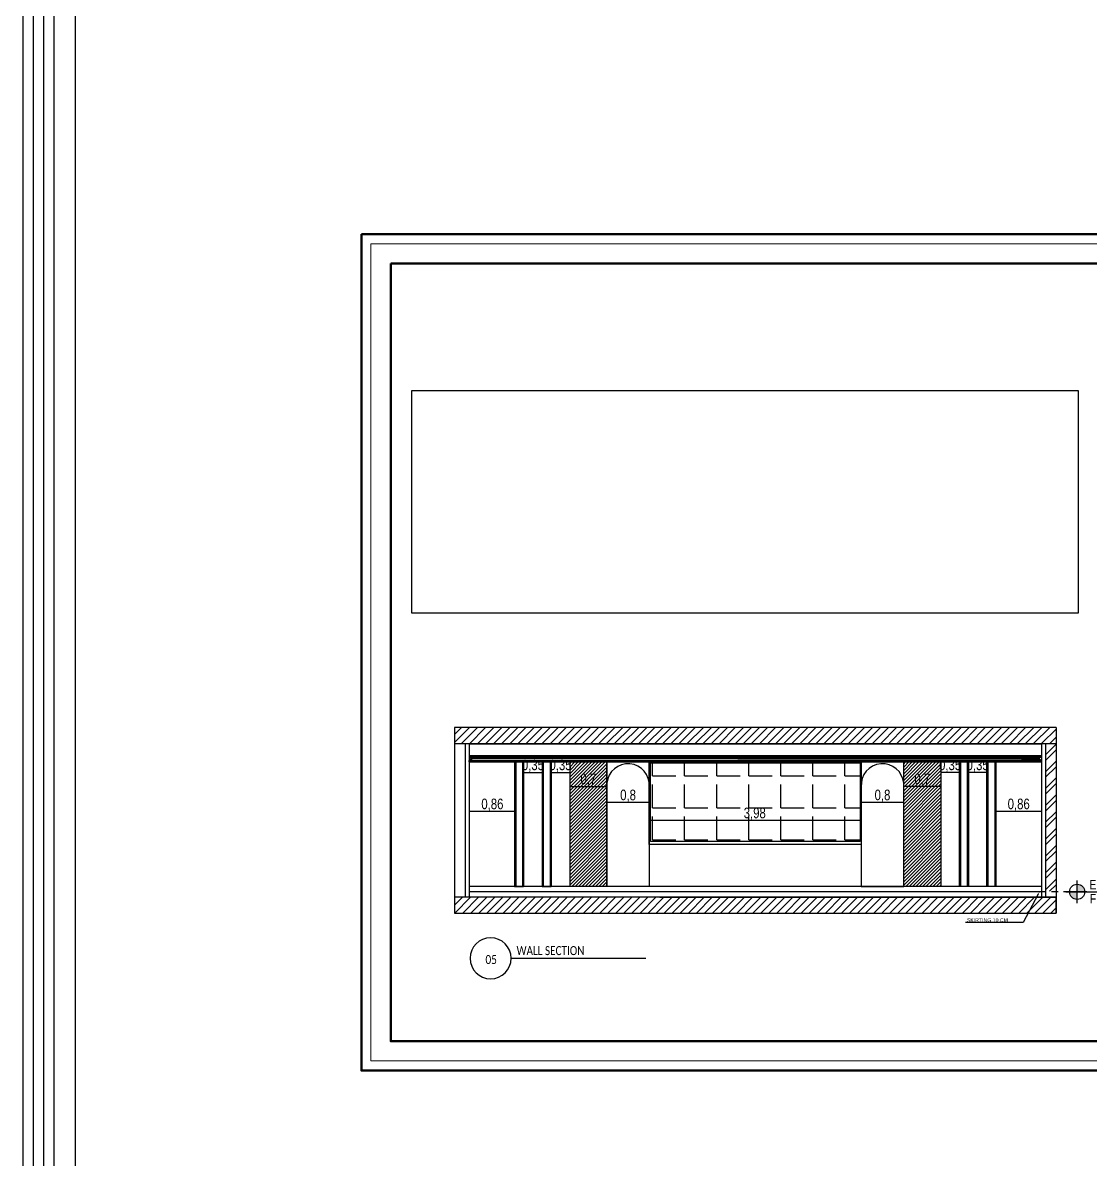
# Model space of a CAD drawing. Header units: inches. Extents: x -279 to 561, y -345 to 342.
# Drawn here: x -278.57 to -258.43, y 51.01 to 72.45 of the extents above; entities that cross this region are included whole.
import ezdxf
from ezdxf import colors
from ezdxf.entities.mleader import LeaderData, LeaderLine
from ezdxf.enums import TextEntityAlignment as Align
from ezdxf.math import Vec2, Vec3

# ---------------------------------------------------------------- set-up
doc = ezdxf.new("R2010")
doc.units = ezdxf.units.IN
doc.header["$LTSCALE"] = 0.5
doc.header["$MEASUREMENT"] = 0
doc.linetypes.add('ECG_Line-Ptrn-Sold', pattern=[9144001.0, 9144000.0, -1])
doc.linetypes.add('MV-X3EW$0$HIDDEN', pattern=[0.375, 0.25, -0.125])
doc.layers.add('!!!Var1', color=7, linetype='Continuous', true_color=0xe5a6d7)
for name, color, linetype in [('A-ANNO-LEVL-100', 7, 'Continuous'), ('A-ANNO-SYMB', 3, 'Continuous'), ('CADER', 7, 'Continuous'), ('LIGHT', 2, 'Continuous'), ('MV-X3EW$0$M-HVAC-SLDF', 2, 'Continuous'), ('TEXT', 3, 'Continuous'), ('WAL', 7, 'Continuous'), ('WallHatch-ALCHEMY', 7, 'Continuous'), ('WATER', 50, 'Continuous')]:
    doc.layers.add(name, color=color, linetype=linetype)
doc.layers.add('A-ANNO-NOTE', color=131, linetype='ECG_Line-Ptrn-Sold', lineweight=13)
doc.layers.add('G-ANNO-HLIN', color=5, linetype='Continuous', lineweight=50)
doc.styles.add('ROM', font='AGENCYR.TTF', dxfattribs={"width": 0.8})
doc.styles.get("Standard").update_dxf_attribs({"font": 'arial.ttf'})
doc.styles.add('T25-100', font='calibri.ttf', dxfattribs={"width": 0.8, "height": 250})
doc.styles.add('T25-50', font='STENCIL.shx', dxfattribs={"height": 0.125})
doc.styles.add('T35-100', font='calibri.ttf', dxfattribs={"width": 0.8, "height": 350})
doc.dimstyles.new('Copy(9) of ISO-25', dxfattribs={"dimtxt": 0.2, "dimasz": 0.02, "dimexe": 0.05, "dimexo": 0.05, "dimgap": 0.02, "dimtad": 1, "dimtxsty": 'ROM', "dimblk": 'ARCHTICK', "dimcen": 0.03, "dimse1": 1, "dimse2": 1, "dimclrd": 248, "dimclrt": 248, "dimadec": 0, "dimazin": 0, "dimtfac": 1, "dimtmove": 0, "dimatfit": 3, "dimldrblk": 'DOT', "dimfxl": 1, "dimarcsym": 0})
picture_1 = doc.add_image_def('image3.jpg', size_in_pixel=(3421, 1142))
pattern_1 = [(45, (-124.66048, 52.19683), (-0.031819805, 0.031819805), [])]

# ---------------------------------------------------------------- blocks, each defined once
blk = doc.blocks.new('*U473')
h = blk.add_hatch(color=256)
h.dxf.hatch_style = 1
h.paths.add_polyline_path([(0, 50), (0, 0), (50, 0, 0.414214)])
h.paths.add_polyline_path([(0, 0), (-50, 0, 0.414214), (0, -50)])
for p, q in [((0, -75), (0, 75)), ((-75, 0), (63.1, 0)), ((63.1, 0), (-50, 0)), ((0, 0), (274.6, 0))]:
    blk.add_line(p, q)
blk.add_circle((0, 0), 50)
at = {"style": 'T25-50', "width": 0.8}
for s, p in [('EL', (81.1, 15.3)), ('FFL', (83.5, -76.3))]:
    blk.add_text(s, height=62.5, dxfattribs=at).set_placement(p)
blk.add_attdef('LEVEL', (190.3, 15.9), '', height=62.5, dxfattribs=at)
blk = doc.blocks.new('_ArchTick')
at = {"color": 0, "linetype": 'ByBlock', "const_width": 0.15}
blk.add_lwpolyline([(-0.5, -0.5), (0.5, 0.5)], dxfattribs=at)
blk = doc.blocks.new('*D558')
at = {"layer": 'Defpoints', "color": 0, "transparency": 16777216}
for p in [(-261.953, 58.159), (-261.253, 58.159), (-261.953, 58.043)]:
    blk.add_point(p, dxfattribs=at)
at = {"layer": 'WAL', "color": 248, "lineweight": -2, "transparency": 16777216}
blk.add_line((-261.253, 58.043), (-261.953, 58.043), dxfattribs=at)
at = {"layer": 'WAL', "color": 248, "lineweight": -2, "transparency": 16777216, "xscale": 0.02, "yscale": 0.02, "zscale": 0.02, "rotation": 180}
blk.add_blockref('_ArchTick', (-261.953, 58.043), dxfattribs=at)
at = {"layer": 'WAL', "color": 248, "lineweight": -2, "transparency": 16777216, "xscale": 0.02, "yscale": 0.02, "zscale": 0.02}
blk.add_blockref('_ArchTick', (-261.253, 58.043), dxfattribs=at)
at = {"layer": 'WAL', "color": 248, "transparency": 16777216, "insert": (-261.603, 58.17), "char_height": 0.2, "attachment_point": 5, "style": 'ROM'}
blk.add_mtext('0,7', dxfattribs=at)
blk = doc.blocks.new('_DOT')
at = {"color": 0, "linetype": 'ByBlock'}
blk.add_line((-0.5, 0), (-1, 0), dxfattribs=at)
at = {"color": 0, "linetype": 'ByBlock', "const_width": 0.5}
blk.add_lwpolyline([(-0.25, 0, 1), (0.25, 0, 1)], format="xyb", close=True, dxfattribs=at)
blk = doc.blocks.new('*D559')
at = {"layer": 'Defpoints', "color": 0, "transparency": 16777216}
for p in [(-261.253, 58.312), (-261.253, 58.308), (-260.903, 58.312)]:
    blk.add_point(p, dxfattribs=at)
at = {"layer": 'WAL', "color": 248, "lineweight": -2, "transparency": 16777216}
blk.add_line((-260.903, 58.308), (-261.253, 58.308), dxfattribs=at)
at = {"layer": 'WAL', "color": 248, "lineweight": -2, "transparency": 16777216, "xscale": 0.02, "yscale": 0.02, "zscale": 0.02, "rotation": 180}
blk.add_blockref('_ArchTick', (-261.253, 58.308), dxfattribs=at)
at = {"layer": 'WAL', "color": 248, "lineweight": -2, "transparency": 16777216, "xscale": 0.02, "yscale": 0.02, "zscale": 0.02}
blk.add_blockref('_ArchTick', (-260.903, 58.308), dxfattribs=at)
at = {"layer": 'WAL', "color": 248, "transparency": 16777216, "insert": (-261.078, 58.435), "char_height": 0.2, "attachment_point": 5, "style": 'ROM'}
blk.add_mtext('0,35', dxfattribs=at)
blk = doc.blocks.new('*D560')
at = {"layer": 'Defpoints', "color": 0, "transparency": 16777216}
for p in [(-260.733, 58.312), (-260.733, 58.308), (-260.383, 58.312)]:
    blk.add_point(p, dxfattribs=at)
at = {"layer": 'WAL', "color": 248, "lineweight": -2, "transparency": 16777216}
blk.add_line((-260.383, 58.308), (-260.733, 58.308), dxfattribs=at)
at = {"layer": 'WAL', "color": 248, "lineweight": -2, "transparency": 16777216, "xscale": 0.02, "yscale": 0.02, "zscale": 0.02, "rotation": 180}
blk.add_blockref('_ArchTick', (-260.733, 58.308), dxfattribs=at)
at = {"layer": 'WAL', "color": 248, "lineweight": -2, "transparency": 16777216, "xscale": 0.02, "yscale": 0.02, "zscale": 0.02}
blk.add_blockref('_ArchTick', (-260.383, 58.308), dxfattribs=at)
at = {"layer": 'WAL', "color": 248, "transparency": 16777216, "insert": (-260.558, 58.435), "char_height": 0.2, "attachment_point": 5, "style": 'ROM'}
blk.add_mtext('0,35', dxfattribs=at)
blk = doc.blocks.new('*D561')
at = {"layer": 'Defpoints', "color": 0, "transparency": 16777216}
for p in [(-268.253, 58.159), (-267.553, 58.159), (-267.553, 58.043)]:
    blk.add_point(p, dxfattribs=at)
at = {"layer": 'WAL', "color": 248, "lineweight": -2, "transparency": 16777216}
blk.add_line((-268.253, 58.043), (-267.553, 58.043), dxfattribs=at)
at = {"layer": 'WAL', "color": 248, "lineweight": -2, "transparency": 16777216, "xscale": 0.02, "yscale": 0.02, "zscale": 0.02, "rotation": 180}
blk.add_blockref('_ArchTick', (-268.253, 58.043), dxfattribs=at)
at = {"layer": 'WAL', "color": 248, "lineweight": -2, "transparency": 16777216, "xscale": 0.02, "yscale": 0.02, "zscale": 0.02}
blk.add_blockref('_ArchTick', (-267.553, 58.043), dxfattribs=at)
at = {"layer": 'WAL', "color": 248, "transparency": 16777216, "insert": (-267.903, 58.17), "char_height": 0.2, "attachment_point": 5, "style": 'ROM'}
blk.add_mtext('0,7', dxfattribs=at)
blk = doc.blocks.new('*D562')
at = {"layer": 'Defpoints', "color": 0, "transparency": 16777216}
for p in [(-268.603, 58.312), (-268.253, 58.312), (-268.253, 58.308)]:
    blk.add_point(p, dxfattribs=at)
at = {"layer": 'WAL', "color": 248, "lineweight": -2, "transparency": 16777216}
blk.add_line((-268.603, 58.308), (-268.253, 58.308), dxfattribs=at)
at = {"layer": 'WAL', "color": 248, "lineweight": -2, "transparency": 16777216, "xscale": 0.02, "yscale": 0.02, "zscale": 0.02, "rotation": 180}
blk.add_blockref('_ArchTick', (-268.603, 58.308), dxfattribs=at)
at = {"layer": 'WAL', "color": 248, "lineweight": -2, "transparency": 16777216, "xscale": 0.02, "yscale": 0.02, "zscale": 0.02}
blk.add_blockref('_ArchTick', (-268.253, 58.308), dxfattribs=at)
at = {"layer": 'WAL', "color": 248, "transparency": 16777216, "insert": (-268.428, 58.435), "char_height": 0.2, "attachment_point": 5, "style": 'ROM'}
blk.add_mtext('0,35', dxfattribs=at)
blk = doc.blocks.new('*D563')
at = {"layer": 'Defpoints', "color": 0, "transparency": 16777216}
for p in [(-269.123, 58.312), (-268.773, 58.312), (-268.773, 58.308)]:
    blk.add_point(p, dxfattribs=at)
at = {"layer": 'WAL', "color": 248, "lineweight": -2, "transparency": 16777216}
blk.add_line((-269.123, 58.308), (-268.773, 58.308), dxfattribs=at)
at = {"layer": 'WAL', "color": 248, "lineweight": -2, "transparency": 16777216, "xscale": 0.02, "yscale": 0.02, "zscale": 0.02, "rotation": 180}
blk.add_blockref('_ArchTick', (-269.123, 58.308), dxfattribs=at)
at = {"layer": 'WAL', "color": 248, "lineweight": -2, "transparency": 16777216, "xscale": 0.02, "yscale": 0.02, "zscale": 0.02}
blk.add_blockref('_ArchTick', (-268.773, 58.308), dxfattribs=at)
at = {"layer": 'WAL', "color": 248, "transparency": 16777216, "insert": (-268.948, 58.435), "char_height": 0.2, "attachment_point": 5, "style": 'ROM'}
blk.add_mtext('0,35', dxfattribs=at)
blk = doc.blocks.new('*D610')
at = {"layer": 'Defpoints', "color": 0, "transparency": 16777216}
for p in [(-262.753, 57.844), (-262.753, 57.741), (-261.953, 57.844)]:
    blk.add_point(p, dxfattribs=at)
at = {"layer": 'WAL', "color": 248, "lineweight": -2, "transparency": 16777216}
blk.add_line((-261.953, 57.741), (-262.753, 57.741), dxfattribs=at)
at = {"layer": 'WAL', "color": 248, "lineweight": -2, "transparency": 16777216, "xscale": 0.02, "yscale": 0.02, "zscale": 0.02, "rotation": 180}
blk.add_blockref('_ArchTick', (-262.753, 57.741), dxfattribs=at)
at = {"layer": 'WAL', "color": 248, "lineweight": -2, "transparency": 16777216, "xscale": 0.02, "yscale": 0.02, "zscale": 0.02}
blk.add_blockref('_ArchTick', (-261.953, 57.741), dxfattribs=at)
at = {"layer": 'WAL', "color": 248, "transparency": 16777216, "insert": (-262.353, 57.868), "char_height": 0.2, "attachment_point": 5, "style": 'ROM'}
blk.add_mtext('0,8', dxfattribs=at)
blk = doc.blocks.new('*D611')
at = {"layer": 'Defpoints', "color": 0, "transparency": 16777216}
for p in [(-266.753, 57.401), (-266.753, 57.3), (-262.773, 57.3)]:
    blk.add_point(p, dxfattribs=at)
at = {"layer": 'WAL', "color": 248, "lineweight": -2, "transparency": 16777216}
blk.add_line((-262.773, 57.401), (-266.753, 57.401), dxfattribs=at)
at = {"layer": 'WAL', "color": 248, "lineweight": -2, "transparency": 16777216, "xscale": 0.02, "yscale": 0.02, "zscale": 0.02, "rotation": 180}
blk.add_blockref('_ArchTick', (-266.753, 57.401), dxfattribs=at)
at = {"layer": 'WAL', "color": 248, "lineweight": -2, "transparency": 16777216, "xscale": 0.02, "yscale": 0.02, "zscale": 0.02}
blk.add_blockref('_ArchTick', (-262.773, 57.401), dxfattribs=at)
at = {"layer": 'WAL', "color": 248, "transparency": 16777216, "insert": (-264.763, 57.528), "char_height": 0.2, "attachment_point": 5, "style": 'ROM'}
blk.add_mtext('3,98', dxfattribs=at)
blk = doc.blocks.new('*D564')
at = {"layer": 'Defpoints', "color": 0, "transparency": 16777216}
for p in [(-267.553, 57.844), (-267.553, 57.741), (-266.753, 57.844)]:
    blk.add_point(p, dxfattribs=at)
at = {"layer": 'WAL', "color": 248, "lineweight": -2, "transparency": 16777216}
blk.add_line((-266.753, 57.741), (-267.553, 57.741), dxfattribs=at)
at = {"layer": 'WAL', "color": 248, "lineweight": -2, "transparency": 16777216, "xscale": 0.02, "yscale": 0.02, "zscale": 0.02, "rotation": 180}
blk.add_blockref('_ArchTick', (-267.553, 57.741), dxfattribs=at)
at = {"layer": 'WAL', "color": 248, "lineweight": -2, "transparency": 16777216, "xscale": 0.02, "yscale": 0.02, "zscale": 0.02}
blk.add_blockref('_ArchTick', (-266.753, 57.741), dxfattribs=at)
at = {"layer": 'WAL', "color": 248, "transparency": 16777216, "insert": (-267.153, 57.868), "char_height": 0.2, "attachment_point": 5, "style": 'ROM'}
blk.add_mtext('0,8', dxfattribs=at)
blk = doc.blocks.new('*D612')
at = {"layer": 'Defpoints', "color": 0, "transparency": 16777216}
for p in [(-260.213, 57.741), (-259.353, 57.741), (-260.213, 57.571)]:
    blk.add_point(p, dxfattribs=at)
at = {"layer": 'WAL', "color": 248, "lineweight": -2, "transparency": 16777216}
blk.add_line((-259.353, 57.571), (-260.213, 57.571), dxfattribs=at)
at = {"layer": 'WAL', "color": 248, "lineweight": -2, "transparency": 16777216, "xscale": 0.02, "yscale": 0.02, "zscale": 0.02, "rotation": 180}
blk.add_blockref('_ArchTick', (-260.213, 57.571), dxfattribs=at)
at = {"layer": 'WAL', "color": 248, "lineweight": -2, "transparency": 16777216, "xscale": 0.02, "yscale": 0.02, "zscale": 0.02}
blk.add_blockref('_ArchTick', (-259.353, 57.571), dxfattribs=at)
at = {"layer": 'WAL', "color": 248, "transparency": 16777216, "insert": (-259.783, 57.698), "char_height": 0.2, "attachment_point": 5, "style": 'ROM'}
blk.add_mtext('0,86', dxfattribs=at)
blk = doc.blocks.new('*D565')
at = {"layer": 'Defpoints', "color": 0, "transparency": 16777216}
for p in [(-270.142, 57.741), (-269.283, 57.741), (-270.142, 57.571)]:
    blk.add_point(p, dxfattribs=at)
at = {"layer": 'WAL', "color": 248, "lineweight": -2, "transparency": 16777216}
blk.add_line((-269.283, 57.571), (-270.142, 57.571), dxfattribs=at)
at = {"layer": 'WAL', "color": 248, "lineweight": -2, "transparency": 16777216, "xscale": 0.02, "yscale": 0.02, "zscale": 0.02, "rotation": 180}
blk.add_blockref('_ArchTick', (-270.142, 57.571), dxfattribs=at)
at = {"layer": 'WAL', "color": 248, "lineweight": -2, "transparency": 16777216, "xscale": 0.02, "yscale": 0.02, "zscale": 0.02}
blk.add_blockref('_ArchTick', (-269.283, 57.571), dxfattribs=at)
at = {"layer": 'WAL', "color": 248, "transparency": 16777216, "insert": (-269.713, 57.698), "char_height": 0.2, "attachment_point": 5, "style": 'ROM'}
blk.add_mtext('0,86', dxfattribs=at)
blk = doc.blocks.new('*U472')
at = {"layer": 'A-ANNO-SYMB'}
blk.add_line((800, 0), (6055, 0), dxfattribs=at)
for start, end in [(0, 180), (180, 0)]:
    blk.add_arc((0, 0), 800, start, end, dxfattribs=at)
at = {"style": 'T25-100', "width": 0.8}
blk.add_attdef('SCALE', (1109, -305), '', height=250, dxfattribs=at)
at = {"layer": 'A-ANNO-SYMB', "linetype": 'Continuous', "style": 'T35-100', "width": 0.8}
blk.add_attdef('VIEWNAME', (1012, 125), '', height=350, dxfattribs=at)
blk.add_attdef('V_No', text='', height=350, dxfattribs=at).set_placement((23, -49), align=Align.MIDDLE_CENTER)

msp = doc.modelspace()

# ---------------------------------------------------------------- hatches: boundary and pattern name
at = {"linetype": 'Continuous', "lineweight": -3}
h = msp.add_hatch(dxfattribs=at)
h.set_pattern_fill('ANSI31', scale=0.86)
h.set_pattern_definition([(45, (-353.62081, 220.29432), (-0.07601398, 0.07601398), [])])
h.paths.add_polyline_path([(-259.078, 59.16), (-270.428, 59.151), (-270.428, 58.851), (-259.415, 58.86), (-259.396, 58.86), (-259.078, 58.86)])
h = msp.add_hatch(dxfattribs=at)
h.set_pattern_fill('ANSI32', scale=0.6)
h.set_pattern_definition([(45, (-164.96943, 85.1755), (-0.15909903, 0.15909903), []), (45, (-164.86337, 85.1755), (-0.15909903, 0.15909903), [])])
h.paths.add_polyline_path([(-259.278, 56.07), (-259.078, 56.07), (-259.078, 58.859), (-259.278, 58.859)])
h = msp.add_hatch(dxfattribs=at)
h.set_pattern_fill('ANSI31', scale=0.86)
h.set_pattern_definition([(45, (-164.89406, 85.17549), (-0.07601398, 0.07601398), [])])
h.paths.add_polyline_path([(-259.259, 55.959), (-270.428, 55.959), (-270.428, 55.659), (-259.078, 55.659), (-259.078, 55.959)])
at = {"layer": 'WallHatch-ALCHEMY', "transparency": 33554687}
h = msp.add_hatch(dxfattribs=at)
h.set_pattern_fill('ANGLE', scale=2.2)
h.set_pattern_definition([(0, (-38.60666, 52.19683), (0, 0.605), [0.44, -0.165]), (90, (-38.60666, 52.19683), (-0.605, 4e-17), [0.44, -0.165])])
h.paths.add_polyline_path([(-266.733, 58.489), (-266.733, 57.008), (-262.773, 57.008), (-262.773, 58.489)])
at = {"layer": 'WATER'}
h = msp.add_hatch(dxfattribs=at)
h.set_pattern_fill('ANSI31', color=32, scale=0.36)
h.set_pattern_definition(pattern_1)
h.paths.add_polyline_path([(-267.553, 58.509), (-267.833, 58.509), (-268.253, 58.509), (-268.253, 56.159), (-267.553, 56.159)])
h = msp.add_hatch(dxfattribs=at)
h.set_pattern_fill('ANSI31', color=32, scale=0.36)
h.set_pattern_definition(pattern_1)
h.paths.add_polyline_path([(-261.953, 58.509), (-261.673, 58.509), (-261.253, 58.509), (-261.253, 56.159), (-261.953, 56.159)])

# ---------------------------------------------------------------- linework, layer by layer
at = {"layer": '!!!Var1', "color": 7}
for points in [[(-270.13, 58.536, 0), (-270.13, 58.536, 0), (-270.13, 58.536, 0), (-270.13, 58.535, 0), (-270.13, 58.535, 0), (-270.13, 58.535, 0), (-270.13, 58.535, 0), (-270.13, 58.528, 0), (-270.13, 58.528, 0), (-270.13, 58.528, 0), (-270.131, 58.528, 0), (-270.131, 58.528, 0), (-270.131, 58.528, 0), (-270.131, 58.527, 0), (-270.131, 58.527, 0), (-270.131, 58.527, 0), (-270.131, 58.527, 0), (-270.131, 58.527, 0), (-270.131, 58.527, 0), (-270.131, 58.527, 0), (-270.131, 58.527, 0), (-270.132, 58.527, 0), (-270.133, 58.527, 0), (-270.133, 58.527, 0), (-270.134, 58.527, 0), (-270.135, 58.527, 0), (-270.135, 58.526, 0), (-270.136, 58.526, 0), (-270.137, 58.526, 0), (-270.137, 58.526, 0), (-270.138, 58.526, 0), (-270.138, 58.525, 0), (-270.139, 58.525, 0), (-270.14, 58.525, 0), (-270.141, 58.524, 0), (-270.141, 58.523, 0), (-270.142, 58.523, 0), (-270.142, 58.522, 0), (-270.143, 58.521, 0), (-270.143, 58.52, 0), (-270.144, 58.519, 0), (-270.145, 58.517, 0), (-270.145, 58.517, 0), (-270.145, 58.515, 0), (-270.145, 58.515, 0), (-270.146, 58.513, 0), (-270.146, 58.511, 0), (-270.146, 58.511, 0), (-270.146, 58.51, 0), (-270.146, 58.51, 0), (-270.146, 58.51, 0), (-270.147, 58.51, 0), (-270.147, 58.509, 0), (-270.147, 58.509, 0), (-270.147, 58.509, 0), (-270.147, 58.509, 0), (-270.148, 58.509, 0), (-270.148, 58.509, 0), (-270.148, 58.509, 0), (-270.153, 58.51, 0), (-270.153, 58.528, 0), (-270.079, 58.609, 0), (-270.065, 58.609, 0), (-270.066, 58.597, 0), (-270.066, 58.597, 0), (-270.066, 58.597, 0), (-270.066, 58.596, 0), (-270.066, 58.596, 0), (-270.066, 58.596, 0), (-270.066, 58.596, 0), (-270.066, 58.596, 0), (-270.066, 58.595, 0), (-270.066, 58.595, 0), (-270.067, 58.595, 0), (-270.067, 58.595, 0), (-270.067, 58.595, 0), (-270.067, 58.595, 0), (-270.067, 58.595, 0), (-270.071, 58.594, 0), (-270.075, 58.593, 0), (-270.079, 58.591, 0), (-270.083, 58.589, 0), (-270.087, 58.586, 0), (-270.091, 58.583, 0), (-270.095, 58.578, 0), (-270.099, 58.572, 0), (-270.102, 58.567, 0), (-270.104, 58.562, 0), (-270.106, 58.557, 0), (-270.109, 58.552, 0), (-270.111, 58.548, 0), (-270.114, 58.544, 0), (-270.114, 58.543, 0), (-270.115, 58.542, 0), (-270.117, 58.54, 0), (-270.119, 58.539, 0), (-270.122, 58.538, 0), (-270.124, 58.537, 0), (-270.127, 58.537, 0), (-270.129, 58.536, 0), (-270.129, 58.536, 0), (-270.129, 58.536, 0), (-270.129, 58.536, 0), (-270.129, 58.536, 0), (-270.129, 58.536, 0), (-270.129, 58.536, 0), (-270.129, 58.536, 0)], [(-259.377, 58.536, 0), (-259.377, 58.536, 0), (-259.377, 58.536, 0), (-259.377, 58.535, 0), (-259.377, 58.535, 0), (-259.377, 58.535, 0), (-259.377, 58.535, 0), (-259.376, 58.528, 0), (-259.376, 58.528, 0), (-259.376, 58.528, 0), (-259.376, 58.528, 0), (-259.376, 58.528, 0), (-259.376, 58.528, 0), (-259.376, 58.527, 0), (-259.376, 58.527, 0), (-259.375, 58.527, 0), (-259.375, 58.527, 0), (-259.375, 58.527, 0), (-259.375, 58.527, 0), (-259.375, 58.527, 0), (-259.375, 58.527, 0), (-259.375, 58.527, 0), (-259.373, 58.527, 0), (-259.373, 58.527, 0), (-259.372, 58.527, 0), (-259.372, 58.527, 0), (-259.371, 58.526, 0), (-259.371, 58.526, 0), (-259.37, 58.526, 0), (-259.369, 58.526, 0), (-259.368, 58.526, 0), (-259.368, 58.525, 0), (-259.367, 58.525, 0), (-259.367, 58.525, 0), (-259.366, 58.524, 0), (-259.365, 58.523, 0), (-259.364, 58.523, 0), (-259.364, 58.522, 0), (-259.363, 58.521, 0), (-259.363, 58.52, 0), (-259.362, 58.519, 0), (-259.362, 58.517, 0), (-259.362, 58.517, 0), (-259.361, 58.515, 0), (-259.361, 58.515, 0), (-259.361, 58.513, 0), (-259.36, 58.511, 0), (-259.36, 58.511, 0), (-259.36, 58.51, 0), (-259.36, 58.51, 0), (-259.36, 58.51, 0), (-259.36, 58.51, 0), (-259.36, 58.509, 0), (-259.359, 58.509, 0), (-259.359, 58.509, 0), (-259.359, 58.509, 0), (-259.359, 58.509, 0), (-259.358, 58.509, 0), (-259.358, 58.509, 0), (-259.353, 58.51, 0), (-259.353, 58.528, 0), (-259.428, 58.609, 0), (-259.441, 58.609, 0), (-259.441, 58.597, 0), (-259.441, 58.597, 0), (-259.441, 58.597, 0), (-259.441, 58.596, 0), (-259.44, 58.596, 0), (-259.44, 58.596, 0), (-259.44, 58.596, 0), (-259.44, 58.596, 0), (-259.44, 58.595, 0), (-259.44, 58.595, 0), (-259.44, 58.595, 0), (-259.44, 58.595, 0), (-259.439, 58.595, 0), (-259.439, 58.595, 0), (-259.439, 58.595, 0), (-259.435, 58.594, 0), (-259.431, 58.593, 0), (-259.427, 58.591, 0), (-259.423, 58.589, 0), (-259.419, 58.586, 0), (-259.415, 58.583, 0), (-259.411, 58.578, 0), (-259.408, 58.572, 0), (-259.405, 58.567, 0), (-259.402, 58.562, 0), (-259.4, 58.557, 0), (-259.398, 58.552, 0), (-259.395, 58.548, 0), (-259.393, 58.544, 0), (-259.392, 58.543, 0), (-259.391, 58.542, 0), (-259.389, 58.54, 0), (-259.387, 58.539, 0), (-259.385, 58.538, 0), (-259.382, 58.537, 0), (-259.38, 58.537, 0), (-259.377, 58.536, 0), (-259.377, 58.536, 0), (-259.377, 58.536, 0), (-259.377, 58.536, 0), (-259.377, 58.536, 0), (-259.377, 58.536, 0), (-259.377, 58.536, 0), (-259.377, 58.536, 0)]]:
    msp.add_polyline3d(points, close=True, dxfattribs=at)
for p, q in [((-270.428, 59.159), (-270.428, 55.659)), ((-259.078, 59.159), (-270.428, 59.159)), ((-259.078, 59.159), (-259.078, 55.659)), ((-259.078, 59.159), (-259.078, 55.659)), ((-270.428, 58.859), (-259.078, 58.859)), ((-270.228, 58.859), (-270.228, 55.959)), ((-270.152, 58.859), (-270.152, 55.959)), ((-259.353, 58.859), (-259.353, 55.959)), ((-259.278, 58.859), (-259.278, 55.959)), ((-259.278, 58.859), (-259.278, 55.959)), ((-259.278, 58.841), (-259.278, 55.959)), ((-270.078, 58.591), (-264.579, 58.591)), ((-269.293, 58.509), (-269.293, 56.159)), ((-269.143, 58.509), (-269.143, 56.159)), ((-269.123, 58.509), (-269.123, 56.159)), ((-269.123, 58.509), (-269.123, 56.159)), ((-269.123, 58.509), (-269.123, 56.159)), ((-268.773, 58.509), (-268.773, 56.159)), ((-268.623, 58.509), (-268.623, 56.159)), ((-268.603, 58.509), (-268.603, 56.159)), ((-268.603, 58.509), (-268.603, 56.159)), ((-268.253, 58.509), (-268.253, 56.159)), ((-268.253, 58.509), (-268.253, 56.159)), ((-267.553, 56.159), (-267.553, 58.509)), ((-267.553, 58.509), (-267.553, 56.159)), ((-267.553, 58.403), (-267.553, 57.466)), ((-261.953, 56.159), (-261.953, 58.509)), ((-261.253, 58.509), (-261.253, 56.159)), ((-260.903, 58.509), (-260.903, 56.159)), ((-260.903, 58.509), (-260.903, 56.159)), ((-260.883, 58.509), (-260.883, 56.159)), ((-260.733, 58.509), (-260.733, 56.159)), ((-260.383, 58.509), (-260.383, 56.159)), ((-260.383, 58.509), (-260.383, 56.159)), ((-260.383, 58.509), (-260.383, 56.159)), ((-260.363, 58.509), (-260.363, 56.159)), ((-260.213, 58.509), (-260.213, 56.159)), ((-266.753, 57.459), (-266.753, 56.159)), ((-262.753, 57.459), (-262.753, 56.159)), ((-262.753, 56.159), (-261.953, 56.159))]:
    msp.add_line(p, q)
at = {"color": 7}
for p, q in [((-259.353, 58.841), (-270.152, 58.841)), ((-259.353, 58.859), (-259.353, 55.959)), ((-259.278, 58.841), (-259.278, 55.959)), ((-259.353, 56.159), (-270.152, 56.159)), ((-259.353, 56.059), (-270.152, 56.059)), ((-266.552, 55.959), (-259.078, 55.959))]:
    msp.add_line(p, q, dxfattribs=at)
for points in [[(-118.38, 117.42), (-278.574, 117.42), (-278.574, -10.681), (-118.38, -10.681)], [(-118.576, 117.225), (-278.378, 117.225), (-278.378, -10.485), (-118.576, -10.485)], [(-118.771, 117.029), (-278.182, 117.029), (-278.182, -10.289), (-118.771, -10.289)], [(-118.967, 116.833), (-277.987, 116.833), (-277.987, -10.094), (-118.967, -10.094)], [(-119.371, 116.429), (-277.583, 116.429), (-277.583, -9.69), (-119.371, -9.69)], [(-262.773, 57.008), (-266.733, 57.008), (-266.733, 58.489), (-262.773, 58.489)]]:
    msp.add_lwpolyline(points, close=True)
for points in [[(-269.273, 58.509), (-269.273, 56.159)], [(-268.753, 58.509), (-268.753, 56.159)], [(-260.753, 58.509), (-260.753, 56.159)], [(-260.233, 58.509), (-260.233, 56.159)]]:
    msp.add_lwpolyline(points)
at = {"color": 7, "linetype": 'Continuous'}
msp.add_lwpolyline([(-259.078, 55.959), (-270.428, 55.959), (-270.428, 55.659), (-259.078, 55.659)], close=True, dxfattribs=at)
for centre, start, end in [((-267.153, 58.074), 355.1881, 175.1881), ((-262.353, 58.074), 4.8119, 184.8119)]:
    msp.add_arc(centre, 0.401, start, end)
at = {"layer": 'CADER', "lineweight": 18}
for points in [[(-272.185, 68.461), (-248.476, 68.461), (-248.476, 52.688), (-272.185, 52.688)], [(-272.005, 68.28), (-248.657, 68.28), (-248.657, 52.869), (-272.005, 52.869)]]:
    msp.add_lwpolyline(points, close=True, dxfattribs=at)
at = {"layer": 'G-ANNO-HLIN', "color": 0}
for points in [[(-272.185, 68.461), (-248.476, 68.461), (-248.476, 52.688), (-272.185, 52.688)], [(-271.632, 67.908), (-249.029, 67.908), (-249.029, 53.241), (-271.632, 53.241)]]:
    msp.add_lwpolyline(points, close=True, dxfattribs=at)
at = {"layer": 'LIGHT', "color": 7, "lineweight": 70}
for p, q in [((-270.153, 58.609), (-264.505, 58.609)), ((-270.152, 58.609), (-264.58, 58.609)), ((-259.353, 58.609), (-267.928, 58.609))]:
    msp.add_line(p, q, dxfattribs=at)
at = {"layer": 'LIGHT', "color": 4}
for points in [[(-269.293, 58.509), (-269.293, 56.159), (-269.123, 56.159), (-269.123, 58.509)], [(-268.773, 58.509), (-268.773, 56.159), (-268.603, 56.159), (-268.603, 58.509)], [(-260.733, 58.509), (-260.733, 56.159), (-260.903, 56.159), (-260.903, 58.509)], [(-260.213, 58.509), (-260.213, 56.159), (-260.383, 56.159), (-260.383, 58.509)]]:
    msp.add_lwpolyline(points, dxfattribs=at)
msp.add_lwpolyline([(-262.753, 56.95), (-266.753, 56.95), (-266.753, 58.509), (-262.753, 58.509)], close=True, dxfattribs=at)
at = {"layer": 'MV-X3EW$0$M-HVAC-SLDF', "color": 7, "linetype": 'MV-X3EW$0$HIDDEN'}
msp.add_line((-258.589, 56.059), (-259.512, 56.059), dxfattribs=at)
at = {"layer": 'WATER', "color": 7}
for p, q in [((-259.366, 58.841), (-259.53, 58.841)), ((-269.776, 58.527), (-270.132, 58.527)), ((-259.375, 58.527), (-270.132, 58.527)), ((-270.13, 58.535), (-264.529, 58.535)), ((-269.776, 58.536), (-270.129, 58.536)), ((-264.53, 58.536), (-270.129, 58.536)), ((-270.114, 58.544), (-264.545, 58.544)), ((-269.776, 58.572), (-270.099, 58.572)), ((-259.408, 58.572), (-270.099, 58.572)), ((-270.083, 58.589), (-269.776, 58.589)), ((-270.083, 58.589), (-264.576, 58.589)), ((-259.439, 58.595), (-270.067, 58.595)), ((-265.085, 58.595), (-259.439, 58.595)), ((-259.393, 58.544), (-265.085, 58.544)), ((-259.377, 58.535), (-265.085, 58.535)), ((-259.423, 58.589), (-259.73, 58.589)), ((-259.73, 58.572), (-259.408, 58.572)), ((-259.73, 58.536), (-259.377, 58.536)), ((-259.73, 58.527), (-259.375, 58.527)), ((-264.505, 58.509), (-270.148, 58.509)), ((-270.146, 58.511), (-269.776, 58.511)), ((-270.146, 58.511), (-264.513, 58.511)), ((-265.085, 58.509), (-259.359, 58.509)), ((-259.36, 58.511), (-259.73, 58.511))]:
    msp.add_line(p, q, dxfattribs=at)

# ---------------------------------------------------------------- block references
at = {"layer": 'A-ANNO-LEVL-100', "color": 7, "xscale": 0.002869115383497128, "yscale": 0.002869115383497128, "zscale": 0.002869115383497128}
msp.add_blockref('*U473', (-258.68, 56.059), dxfattribs=at).add_auto_attribs({'LEVEL': '0.00'})
at = {"layer": 'A-ANNO-NOTE', "color": 5}
ref = msp.add_blockref('*U472', (-269.747, 54.805), dxfattribs=dict(at, xscale=0.0004841673474335064, yscale=0.0004841673474335064, zscale=0.0004841673474335064))
ref.add_attrib('VIEWNAME', 'WALL SECTION ', (-269.257, 54.865), dxfattribs={"layer": 'A-ANNO-SYMB', "linetype": 'Continuous', "height": 0.16946, "style": 'T35-100', "width": 0.8})
ref.add_attrib('V_No', '05', dxfattribs={"layer": 'A-ANNO-SYMB', "linetype": 'Continuous', "height": 0.1695, "style": 'T35-100', "width": 0.8}).set_placement((-269.736, 54.781), align=Align.MIDDLE_CENTER)

# ---------------------------------------------------------------- dimensions: what is measured, and where the dimension line sits
at = {"layer": 'WAL'}
for base, p1, p2, picture, middle in [((-268.773, 58.308), (-269.123, 58.312), (-268.773, 58.312), '*D563', (-268.948, 58.435)), ((-268.253, 58.308), (-268.603, 58.312), (-268.253, 58.312), '*D562', (-268.428, 58.435)), ((-267.553, 58.043), (-268.253, 58.159), (-267.553, 58.159), '*D561', (-267.903, 58.17))]:
    dim = msp.add_linear_dim(base=base, p1=p1, p2=p2, angle=180, dimstyle='Copy(9) of ISO-25', dxfattribs=at)
    dim.commit()
    dim.dimension.update_dxf_attribs({"geometry": picture, "text_midpoint": middle})
for base, p1, p2, picture, middle in [((-261.253, 58.308), (-260.903, 58.312), (-261.253, 58.312), '*D559', (-261.078, 58.435)), ((-260.733, 58.308), (-260.383, 58.312), (-260.733, 58.312), '*D560', (-260.558, 58.435)), ((-261.953, 58.043), (-261.253, 58.159), (-261.953, 58.159), '*D558', (-261.603, 58.17)), ((-267.553, 57.741), (-266.753, 57.844), (-267.553, 57.844), '*D564', (-267.153, 57.868)), ((-262.753, 57.741), (-261.953, 57.844), (-262.753, 57.844), '*D610', (-262.353, 57.868)), ((-270.142, 57.571), (-269.283, 57.741), (-270.142, 57.741), '*D565', (-269.713, 57.698)), ((-260.213, 57.571), (-259.353, 57.741), (-260.213, 57.741), '*D612', (-259.783, 57.698)), ((-266.753, 57.401), (-262.773, 57.3), (-266.753, 57.3), '*D611', (-264.763, 57.528))]:
    dim = msp.add_linear_dim(base=base, p1=p1, p2=p2, dimstyle='Copy(9) of ISO-25', dxfattribs=at)
    dim.commit()
    dim.dimension.update_dxf_attribs({"geometry": picture, "text_midpoint": middle})

# ---------------------------------------------------------------- pictures from other files: only their frames are drawn
image = msp.add_image(picture_1, insert=(-271.232, 61.318), size_in_units=(12.571, 4.196))
image.dxf.flags = 7

# ---------------------------------------------------------------- leaders
at = {"layer": 'TEXT', "color": 7, "lineweight": 15, "ltscale": 8e-05}
ml = msp.add_multileader_mtext('Standard', dxfattribs=at)
ml.set_content('{\\fArial|b0|i0|c0|p34;\\W0.8;SKIRTING 10 CM}', color=7)
ml.set_leader_properties()
ml.build(insert=Vec2(0, 0))
ml.multileader.update_dxf_attribs({"text_right_attachment_type": 6, "dogleg_length": 0.2, "arrow_head_size": 0.05})
ctx = ml.context
ctx.base_point, ctx.char_height, ctx.arrow_head_size, ctx.landing_gap_size, ctx.plane_origin = Vec3(-260.77, 55.525), 0.07, 0.05, 0.09, Vec3(-260.885, 56.589)
ctx.right_attachment, ctx.text_align_type = 6, 1
notes = []
notes.append((ctx, [(0, (1, 1, 0), (-259.702, 55.477), (-1, 0), 0.276, [(0, [(-259.39, 56.059)], 0, [])])]))
ctx.mtext.insert, ctx.mtext.alignment, ctx.mtext.flow_direction = Vec3(-260.374, 55.561), 2, 5
for ctx, leaders in notes:
    for number, flags, end, landing, length, lines in leaders:
        leader = LeaderData()
        leader.index, (leader.has_last_leader_line, leader.has_dogleg_vector, leader.attachment_direction) = number, flags
        leader.last_leader_point, leader.dogleg_vector, leader.dogleg_length = Vec3(end), Vec3(landing), length
        for number, points, colour, breaks in lines:
            line = LeaderLine()
            line.index, line.vertices, line.color, line.breaks = number, Vec3.list(points), colors.encode_raw_color(colour), breaks
            leader.lines.append(line)
        ctx.leaders.append(leader)

doc.saveas('drawing.dxf')
